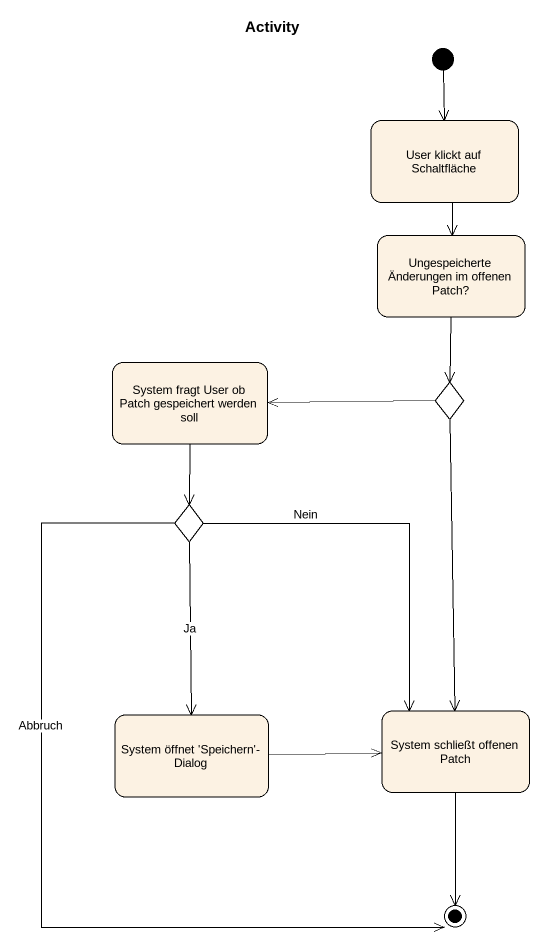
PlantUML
@startuml
title Activity
hide empty description
state "User klickt auf Schaltfläche" as User_klickt_auf_Schaltfläche
state "Ungespeicherte Änderungen im offenen Patch?" as Ungespeicherte_Änderungen
state "System fragt User ob Patch gespeichert werden soll" as System_fragt_User_ob_Patch
state choice1 <<choice>>
state choice2 <<choice>>
state "System öffnet 'Speichern'- Dialog" as System_öffnet_Speichern
state "System schließt offenen Patch" as System_schließt_offenen
[*] --> User_klickt_auf_Schaltfläche
User_klickt_auf_Schaltfläche --> Ungespeicherte_Änderungen
Ungespeicherte_Änderungen --> choice1
System_fragt_User_ob_Patch --> choice2
choice1 -left-> System_fragt_User_ob_Patch
choice1 --> System_schließt_offenen
choice2 --> System_öffnet_Speichern : Ja
choice2 --> System_schließt_offenen : Nein
System_öffnet_Speichern -right-> System_schließt_offenen
choice2 --> [*] : Abbruch
System_schließt_offenen --> [*]
@enduml
